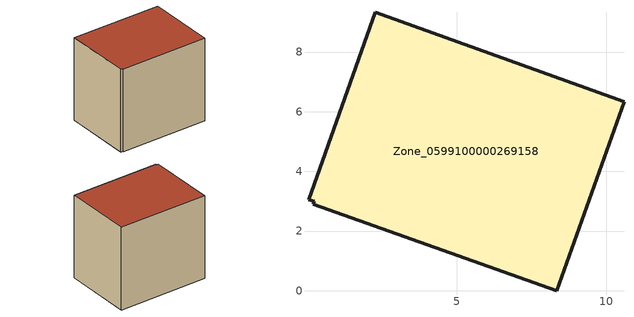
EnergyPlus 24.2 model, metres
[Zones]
Zone_0599100000269158
 floor ground (C_G): 0.22,3 0.03,3.05 2.26,9.33 10.6,6.34 8.34,0 0.19,2.9 z0.42
 wall outside (C_F): 10.6,6.34 2.26,9.33 0.03,3.05 0.22,3 0.19,2.9 8.34,0 10.6,6.34 z0.42:8.57
 roof outside (C_R): 0.03,3.05 0.22,3 0.19,2.9 8.34,0 10.6,6.34 2.26,9.33 z8.57
[BUILDING]
Pand.0599100000269158: North Axis=0; Terrain=City; Loads Convergence Tolerance Value=0.04; Temperature Convergence Tolerance Value=0.4; Solar Distribution=FullExterior; Maximum Number of Warmup Days=25; Minimum Number of Warmup Days=1
[Site:Location]
Rotterdam.The.Hague.AP_ZH_NLD Design_Conditions: Latitude=51.96; Longitude=4.45; Time Zone=1; Elevation=-4.5
[SITE:GROUNDTEMPERATURE:BUILDINGSURFACE]
18, 18, 18, 18, 18, 18, 18, 18, 18, 18, 18, 18
[MATERIAL] Thermal Absorptance=0.9; Solar Absorptance=0.7; Visible Absorptance=0.7
Name | Roughness | Thickness | Conductivity | Density | Specific Heat
G.TC.1965-1974 | MediumSmooth | 0.15 | 0.882353 | 540 | 1210
F.TC.1965-1974 | Rough | 0.3 | 0.697674 | 1920 | 840
R.TC.1965-1974 | MediumRough | 0.2 | 0.232558 | 1500 | 1000
[CONSTRUCTION]
C_G: G.TC.1965-1974
C_F: F.TC.1965-1974
C_R: R.TC.1965-1974
[ZONE]
Zone_0599100000269158: Type=1; Multiplier=1; Ceiling Height=Autocalculate; Volume=Autocalculate; Floor Area=autocalculate; Part of Total Floor Area=Yes
[ZONEINFILTRATION:DESIGNFLOWRATE]
Infil_Zone_0599100000269158: Zone or ZoneList or Space or SpaceList=Zone_0599100000269158; Schedule=AlwaysOn; Design Flow Rate Calculation Method=Flow/Area; Flow Rate per Floor Area=0.003; Constant Term Coefficient=1; Temperature Term Coefficient=0; Velocity Term Coefficient=0; Velocity Squared Term Coefficient=0
[HVACTEMPLATE:ZONE:IDEALLOADSAIRSYSTEM]
Zone_0599100000269158: Maximum Heating Supply Air Temperature=50; Minimum Cooling Supply Air Temperature=13; Maximum Heating Supply Air Humidity Ratio=0.0156; Minimum Cooling Supply Air Humidity Ratio=0.0077; Heating Limit=NoLimit; Cooling Limit=NoLimit; Dehumidification Control Type=ConstantSensibleHeatRatio; Cooling Sensible Heat Ratio=0.7; Dehumidification Setpoint=60; Humidification Control Type=None; Humidification Setpoint=30; Outdoor Air Method=None; Outdoor Air Flow Rate per Person=0.00944; Outdoor Air Flow Rate per Zone Floor Area=0; Outdoor Air Flow Rate per Zone=0; Demand Controlled Ventilation Type=None; Outdoor Air Economizer Type=NoEconomizer; Heat Recovery Type=None; Sensible Heat Recovery Effectiveness=0.7; Latent Heat Recovery Effectiveness=0.65
[ZONECONTROL:THERMOSTAT]
ThermostatControl_Zone_0599100000269158: Zone or ZoneList=Zone_0599100000269158; Control Type Schedule=DualSetpointControlType; Control 1=Thermostat_Zone_0599100000269158; Temperature Difference Between Cutout And Setpoint=0
[THERMOSTATSETPOINT:DUALSETPOINT]
Thermostat_Zone_0599100000269158: Heating Setpoint Temperature Schedule=HeatingSetpoint_Zone_0599100000269158; Cooling Setpoint Temperature Schedule=CoolingSetpoint_Zone_0599100000269158
[SCHEDULE:COMPACT]
HeatingSetpoint_Zone_0599100000269158: Through: 12/31, For: AllDays, Until: 24:00, 21
CoolingSetpoint_Zone_0599100000269158: Through: 12/31, For: AllDays, Until: 24:00, 24
DualSetpointControlType: Through: 12/31, For: AllDays, Until: 24:00, 4
AlwaysOn: Through: 12/31, For: AllDays, Until: 24:00, 1
